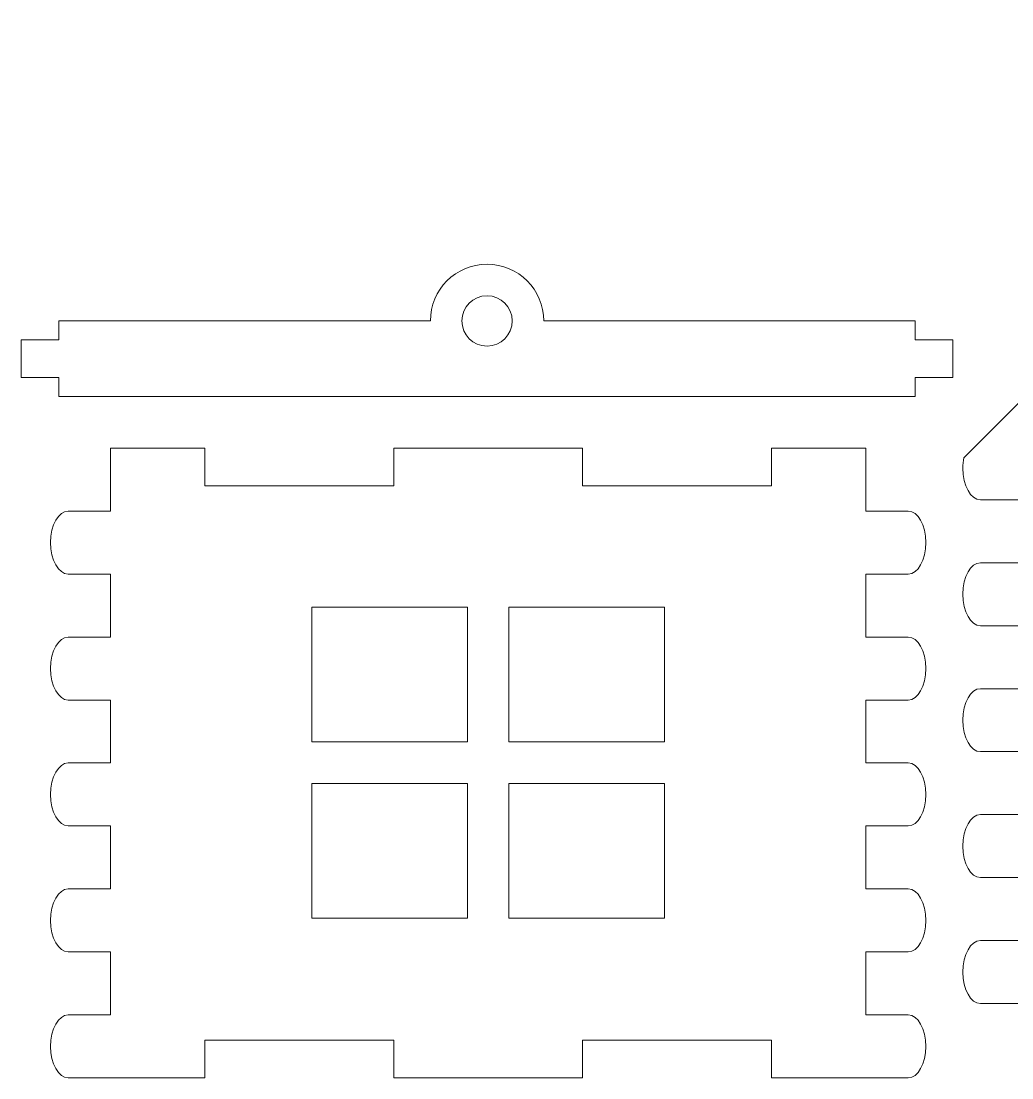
# Model space of a CAD drawing. Header units: centimetres. Extents: x -44.2 to 41.9, y -10.3 to 17.4.
# Drawn here: x -7.85 to 0.01, y 6.85 to 15.24 of the extents above; entities that cross this region are included whole.
import ezdxf

# ---------------------------------------------------------------- set-up
doc = ezdxf.new("R2010")
doc.units = ezdxf.units.CM
doc.header["$MEASUREMENT"] = 0
doc.layers.add('layer 1', color=7, linetype='Continuous')

msp = doc.modelspace()

# ---------------------------------------------------------------- linework, layer by layer
at = {"layer": 'layer 1', "color": 242, "lineweight": 9}
for points, knots in [([(0.09908, 6.94487), (0.09908, 6.94487), (0.09908, 7.44487), (0.09908, 7.44487), (0.09908, 7.44487), (0.09908, 7.44487), (-0.20092, 7.44487), (-0.20092, 7.44487), (-0.20092, 7.44487), (-0.20092, 7.44487), (-0.2362, 7.44487), (-0.2362, 7.44487), (-0.2362, 7.44487), (-0.31338, 7.44487), (-0.37595, 7.5568), (-0.37595, 7.69487), (-0.37595, 7.69487), (-0.37595, 7.83294), (-0.31338, 7.94487), (-0.2362, 7.94487), (-0.2362, 7.94487), (-0.2362, 7.94487), (-0.20092, 7.94487), (-0.20092, 7.94487), (-0.20092, 7.94487), (-0.20092, 7.94487), (0.09908, 7.94487), (0.09908, 7.94487), (0.09908, 7.94487), (0.09908, 7.94487), (0.09908, 8.44487), (0.09908, 8.44487), (0.09908, 8.44487), (0.09908, 8.44487), (-0.20092, 8.44487), (-0.20092, 8.44487), (-0.20092, 8.44487), (-0.20092, 8.44487), (-0.2362, 8.44487), (-0.2362, 8.44487), (-0.2362, 8.44487), (-0.31338, 8.44487), (-0.37595, 8.5568), (-0.37595, 8.69487), (-0.37595, 8.69487), (-0.37595, 8.83294), (-0.31338, 8.94487), (-0.2362, 8.94487), (-0.2362, 8.94487), (-0.2362, 8.94487), (-0.20092, 8.94487), (-0.20092, 8.94487), (-0.20092, 8.94487), (-0.20092, 8.94487), (0.09908, 8.94487), (0.09908, 8.94487), (0.09908, 8.94487), (0.09908, 8.94487), (0.09908, 9.44487), (0.09908, 9.44487), (0.09908, 9.44487), (0.09908, 9.44487), (-0.20092, 9.44487), (-0.20092, 9.44487), (-0.20092, 9.44487), (-0.20092, 9.44487), (-0.2362, 9.44487), (-0.2362, 9.44487), (-0.2362, 9.44487), (-0.31338, 9.44487), (-0.37595, 9.5568), (-0.37595, 9.69487), (-0.37595, 9.69487), (-0.37595, 9.83294), (-0.31338, 9.94487), (-0.2362, 9.94487), (-0.2362, 9.94487), (-0.2362, 9.94487), (-0.20092, 9.94487), (-0.20092, 9.94487), (-0.20092, 9.94487), (-0.20092, 9.94487), (0.09908, 9.94487), (0.09908, 9.94487), (0.09908, 9.94487), (0.09908, 9.94487), (0.09908, 10.44487), (0.09908, 10.44487), (0.09908, 10.44487), (0.09908, 10.44487), (-0.20092, 10.44487), (-0.20092, 10.44487), (-0.20092, 10.44487), (-0.20092, 10.44487), (-0.2362, 10.44487), (-0.2362, 10.44487), (-0.2362, 10.44487), (-0.31338, 10.44487), (-0.37595, 10.5568), (-0.37595, 10.69487), (-0.37595, 10.69487), (-0.37595, 10.83294), (-0.31338, 10.94487), (-0.2362, 10.94487), (-0.2362, 10.94487), (-0.2362, 10.94487), (-0.20092, 10.94487), (-0.20092, 10.94487), (-0.20092, 10.94487), (-0.20092, 10.94487), (0.09908, 10.94487), (0.09908, 10.94487), (0.09908, 10.94487), (0.09908, 10.94487), (0.09908, 11.44487), (0.09908, 11.44487), (0.09908, 11.44487), (0.09908, 11.44487), (-0.20092, 11.44487), (-0.20092, 11.44487), (-0.20092, 11.44487), (-0.20092, 11.44487), (-0.2362, 11.44487), (-0.2362, 11.44487), (-0.2362, 11.44487), (-0.31338, 11.44487), (-0.37595, 11.5568), (-0.37595, 11.69487), (-0.37595, 11.69487), (-0.37595, 11.72391), (-0.37318, 11.75178), (-0.36809, 11.7777), (-0.36809, 11.7777), (-0.36809, 11.7777), (-0.20092, 11.94487), (-0.20092, 11.94487), (-0.20092, 11.94487), (-0.20092, 11.94487), (0.03377, 12.17956), (0.03377, 12.17956), (0.03377, 12.17956), (0.03377, 12.17956), (0.0906, 12.23639), (0.0906, 12.23639), (0.0906, 12.23639), (0.0906, 12.23639), (0.14675, 12.29254), (0.14675, 12.29254), (0.14675, 12.29254), (0.14675, 12.29254), (0.20224, 12.34803), (0.20224, 12.34803), (0.20224, 12.34803), (0.20224, 12.34803), (0.25709, 12.40288), (0.25709, 12.40288), (0.25709, 12.40288), (0.25709, 12.40288), (0.31133, 12.45712), (0.31133, 12.45712), (0.31133, 12.45712), (0.31133, 12.45712), (0.36499, 12.51078), (0.36499, 12.51078), (0.36499, 12.51078), (0.36499, 12.51078), (0.41809, 12.56388), (0.41809, 12.56388), (0.41809, 12.56388), (0.41809, 12.56388), (0.47065, 12.61644), (0.47065, 12.61644), (0.47065, 12.61644), (0.47065, 12.61644), (0.52271, 12.6685), (0.52271, 12.6685), (0.52271, 12.6685), (0.52271, 12.6685), (0.57428, 12.72007), (0.57428, 12.72007), (0.57428, 12.72007), (0.57428, 12.72007), (0.6254, 12.77119), (0.6254, 12.77119), (0.6254, 12.77119), (0.6254, 12.77119), (0.67609, 12.82188), (0.67609, 12.82188), (0.67609, 12.82188), (0.67609, 12.82188), (0.72637, 12.87216), (0.72637, 12.87216), (0.72637, 12.87216), (0.72637, 12.87216), (0.77627, 12.92206), (0.77627, 12.92206), (0.77627, 12.92206), (0.77627, 12.92206), (0.82581, 12.9716), (0.82581, 12.9716), (0.82581, 12.9716), (0.82581, 12.9716), (0.87502, 13.02081), (0.87502, 13.02081), (0.87502, 13.02081), (0.87502, 13.02081), (0.92393, 13.06972), (0.92393, 13.06972), (0.92393, 13.06972), (0.92393, 13.06972), (0.97256, 13.11835), (0.97256, 13.11835), (0.97256, 13.11835), (0.97256, 13.11835), (1.02094, 13.16673), (1.02094, 13.16673), (1.02094, 13.16673), (1.02094, 13.16673), (1.06908, 13.21487), (1.06908, 13.21487), (1.06908, 13.21487), (1.06908, 13.21487), (1.11703, 13.26282), (1.11703, 13.26282), (1.11703, 13.26282), (1.11703, 13.26282), (1.16479, 13.31058), (1.16479, 13.31058), (1.16479, 13.31058), (1.16479, 13.31058), (1.21241, 13.3582), (1.21241, 13.3582), (1.21241, 13.3582), (1.21241, 13.3582), (1.25989, 13.40568), (1.25989, 13.40568), (1.25989, 13.40568), (1.25989, 13.40568), (1.30728, 13.45307), (1.30728, 13.45307), (1.30728, 13.45307), (1.30728, 13.45307), (1.35459, 13.50038), (1.35459, 13.50038), (1.35459, 13.50038), (1.35459, 13.50038), (1.40184, 13.54763), (1.40184, 13.54763), (1.40184, 13.54763), (1.40184, 13.54763), (1.44908, 13.59487), (1.44908, 13.59487), (1.44908, 13.59487), (1.44908, 13.59487), (1.49631, 13.6421), (1.49631, 13.6421), (1.49631, 13.6421), (1.49631, 13.6421), (1.54357, 13.68936), (1.54357, 13.68936), (1.54357, 13.68936), (1.54357, 13.68936), (1.59088, 13.73667), (1.59088, 13.73667), (1.59088, 13.73667), (1.59088, 13.73667), (1.63826, 13.78405), (1.63826, 13.78405), (1.63826, 13.78405), (1.63826, 13.78405), (1.68575, 13.83154), (1.68575, 13.83154), (1.68575, 13.83154), (1.68575, 13.83154), (1.73336, 13.87915), (1.73336, 13.87915), (1.73336, 13.87915), (1.73336, 13.87915), (1.78113, 13.92692), (1.78113, 13.92692), (1.78113, 13.92692), (1.78113, 13.92692), (1.82907, 13.97486), (1.82907, 13.97486), (1.82907, 13.97486), (1.82907, 13.97486), (1.87722, 14.02301), (1.87722, 14.02301), (1.87722, 14.02301), (1.87722, 14.02301), (1.92559, 14.07138), (1.92559, 14.07138), (1.92559, 14.07138), (1.92559, 14.07138), (1.97422, 14.12001), (1.97422, 14.12001), (1.97422, 14.12001), (1.97422, 14.12001), (2.02313, 14.16892), (2.02313, 14.16892), (2.02313, 14.16892), (2.02313, 14.16892), (2.07234, 14.21813), (2.07234, 14.21813), (2.07234, 14.21813), (2.07234, 14.21813), (2.12189, 14.26768), (2.12189, 14.26768), (2.12189, 14.26768), (2.12189, 14.26768), (2.17179, 14.31758), (2.17179, 14.31758), (2.17179, 14.31758), (2.17179, 14.31758), (2.22207, 14.36786), (2.22207, 14.36786), (2.22207, 14.36786), (2.22207, 14.36786), (2.27275, 14.41854), (2.27275, 14.41854), (2.27275, 14.41854), (2.27275, 14.41854), (2.32387, 14.46966), (2.32387, 14.46966), (2.32387, 14.46966), (2.32387, 14.46966), (2.37545, 14.52124), (2.37545, 14.52124), (2.37545, 14.52124), (2.37545, 14.52124), (2.4275, 14.57329), (2.4275, 14.57329), (2.4275, 14.57329), (2.4275, 14.57329), (2.48007, 14.62586), (2.48007, 14.62586), (2.48007, 14.62586), (2.48007, 14.62586), (2.53317, 14.67896), (2.53317, 14.67896), (2.53317, 14.67896), (2.53317, 14.67896), (2.58683, 14.73262), (2.58683, 14.73262), (2.58683, 14.73262), (2.58683, 14.73262), (2.64107, 14.78686), (2.64107, 14.78686), (2.64107, 14.78686), (2.64107, 14.78686), (2.69592, 14.84171), (2.69592, 14.84171), (2.69592, 14.84171), (2.69592, 14.84171), (2.75141, 14.8972), (2.75141, 14.8972), (2.75141, 14.8972), (2.75141, 14.8972), (2.80755, 14.95334), (2.80755, 14.95334), (2.80755, 14.95334), (2.80755, 14.95334), (2.86439, 15.01018), (2.86439, 15.01018), (2.86439, 15.01018), (2.86439, 15.01018), (3.09908, 15.24487), (3.09908, 15.24487), (3.09908, 15.24487), (3.09908, 15.24487), (3.33377, 15.01018), (3.33377, 15.01018), (3.33377, 15.01018), (3.33377, 15.01018), (3.39061, 14.95334), (3.39061, 14.95334), (3.39061, 14.95334), (3.39061, 14.95334), (3.44675, 14.8972), (3.44675, 14.8972), (3.44675, 14.8972), (3.44675, 14.8972), (3.50224, 14.84171), (3.50224, 14.84171), (3.50224, 14.84171), (3.50224, 14.84171), (3.55709, 14.78686), (3.55709, 14.78686), (3.55709, 14.78686), (3.55709, 14.78686), (3.61133, 14.73262), (3.61133, 14.73262), (3.61133, 14.73262), (3.61133, 14.73262), (3.66499, 14.67896), (3.66499, 14.67896), (3.66499, 14.67896), (3.66499, 14.67896), (3.71809, 14.62586), (3.71809, 14.62586), (3.71809, 14.62586), (3.71809, 14.62586), (3.77066, 14.57329), (3.77066, 14.57329), (3.77066, 14.57329), (3.77066, 14.57329), (3.82271, 14.52124), (3.82271, 14.52124), (3.82271, 14.52124), (3.82271, 14.52124), (3.87429, 14.46966), (3.87429, 14.46966), (3.87429, 14.46966), (3.87429, 14.46966), (3.92541, 14.41854), (3.92541, 14.41854), (3.92541, 14.41854), (3.92541, 14.41854), (3.97609, 14.36786), (3.97609, 14.36786), (3.97609, 14.36786), (3.97609, 14.36786), (4.02637, 14.31758), (4.02637, 14.31758), (4.02637, 14.31758), (4.02637, 14.31758), (4.07627, 14.26768), (4.07627, 14.26768), (4.07627, 14.26768), (4.07627, 14.26768), (4.12582, 14.21813), (4.12582, 14.21813), (4.12582, 14.21813), (4.12582, 14.21813), (4.17503, 14.16892), (4.17503, 14.16892), (4.17503, 14.16892), (4.17503, 14.16892), (4.22394, 14.12001), (4.22394, 14.12001), (4.22394, 14.12001), (4.22394, 14.12001), (4.27257, 14.07138), (4.27257, 14.07138), (4.27257, 14.07138), (4.27257, 14.07138), (4.32094, 14.02301), (4.32094, 14.02301), (4.32094, 14.02301), (4.32094, 14.02301), (4.36909, 13.97486), (4.36909, 13.97486), (4.36909, 13.97486), (4.36909, 13.97486), (4.41703, 13.92692), (4.41703, 13.92692), (4.41703, 13.92692), (4.41703, 13.92692), (4.4648, 13.87915), (4.4648, 13.87915), (4.4648, 13.87915), (4.4648, 13.87915), (4.51241, 13.83154), (4.51241, 13.83154), (4.51241, 13.83154), (4.51241, 13.83154), (4.5599, 13.78405), (4.5599, 13.78405), (4.5599, 13.78405), (4.5599, 13.78405), (4.60728, 13.73667), (4.60728, 13.73667), (4.60728, 13.73667), (4.60728, 13.73667), (4.65459, 13.68936), (4.65459, 13.68936), (4.65459, 13.68936), (4.65459, 13.68936), (4.70185, 13.6421), (4.70185, 13.6421), (4.70185, 13.6421), (4.70185, 13.6421), (4.74908, 13.59487), (4.74908, 13.59487), (4.74908, 13.59487), (4.74908, 13.59487), (4.79632, 13.54763), (4.79632, 13.54763), (4.79632, 13.54763), (4.79632, 13.54763), (4.84357, 13.50038), (4.84357, 13.50038), (4.84357, 13.50038), (4.84357, 13.50038), (4.89088, 13.45307), (4.89088, 13.45307), (4.89088, 13.45307), (4.89088, 13.45307), (4.93827, 13.40568), (4.93827, 13.40568), (4.93827, 13.40568), (4.93827, 13.40568), (4.98575, 13.3582), (4.98575, 13.3582), (4.98575, 13.3582), (4.98575, 13.3582), (5.03337, 13.31058), (5.03337, 13.31058), (5.03337, 13.31058), (5.03337, 13.31058), (5.08113, 13.26282), (5.08113, 13.26282), (5.08113, 13.26282), (5.08113, 13.26282), (5.12908, 13.21487), (5.12908, 13.21487), (5.12908, 13.21487), (5.12908, 13.21487), (5.17722, 13.16673), (5.17722, 13.16673), (5.17722, 13.16673), (5.17722, 13.16673), (5.2256, 13.11835), (5.2256, 13.11835), (5.2256, 13.11835), (5.2256, 13.11835), (5.27423, 13.06972), (5.27423, 13.06972), (5.27423, 13.06972), (5.27423, 13.06972), (5.32314, 13.02081), (5.32314, 13.02081), (5.32314, 13.02081), (5.32314, 13.02081), (5.37235, 12.9716), (5.37235, 12.9716), (5.37235, 12.9716), (5.37235, 12.9716), (5.42189, 12.92206), (5.42189, 12.92206), (5.42189, 12.92206), (5.42189, 12.92206), (5.47179, 12.87216), (5.47179, 12.87216), (5.47179, 12.87216), (5.47179, 12.87216), (5.52207, 12.82188), (5.52207, 12.82188), (5.52207, 12.82188), (5.52207, 12.82188), (5.57276, 12.77119), (5.57276, 12.77119), (5.57276, 12.77119), (5.57276, 12.77119), (5.62388, 12.72007), (5.62388, 12.72007), (5.62388, 12.72007), (5.62388, 12.72007), (5.67545, 12.6685), (5.67545, 12.6685), (5.67545, 12.6685), (5.67545, 12.6685), (5.72751, 12.61644), (5.72751, 12.61644), (5.72751, 12.61644), (5.72751, 12.61644), (5.78007, 12.56388), (5.78007, 12.56388), (5.78007, 12.56388), (5.78007, 12.56388), (5.83317, 12.51078), (5.83317, 12.51078), (5.83317, 12.51078), (5.83317, 12.51078), (5.88683, 12.45712), (5.88683, 12.45712), (5.88683, 12.45712), (5.88683, 12.45712), (5.94107, 12.40288), (5.94107, 12.40288), (5.94107, 12.40288), (5.94107, 12.40288), (5.99592, 12.34803), (5.99592, 12.34803), (5.99592, 12.34803), (5.99592, 12.34803), (6.05141, 12.29254), (6.05141, 12.29254), (6.05141, 12.29254), (6.05141, 12.29254), (6.10756, 12.23639), (6.10756, 12.23639), (6.10756, 12.23639), (6.10756, 12.23639), (6.16439, 12.17956), (6.16439, 12.17956), (6.16439, 12.17956), (6.16439, 12.17956), (6.39908, 11.94487), (6.39908, 11.94487), (6.39908, 11.94487), (6.39908, 11.94487), (6.56625, 11.7777), (6.56625, 11.7777), (6.56625, 11.7777), (6.57134, 11.75178), (6.57411, 11.72391), (6.57411, 11.69487), (6.57411, 11.69487), (6.57411, 11.5568), (6.51154, 11.44487), (6.43436, 11.44487), (6.43436, 11.44487), (6.43436, 11.44487), (6.39908, 11.44487), (6.39908, 11.44487), (6.39908, 11.44487), (6.39908, 11.44487), (6.09908, 11.44487), (6.09908, 11.44487), (6.09908, 11.44487), (6.09908, 11.44487), (6.09908, 10.94487), (6.09908, 10.94487), (6.09908, 10.94487), (6.09908, 10.94487), (6.39908, 10.94487), (6.39908, 10.94487), (6.39908, 10.94487), (6.39908, 10.94487), (6.43436, 10.94487), (6.43436, 10.94487), (6.43436, 10.94487), (6.51154, 10.94487), (6.57411, 10.83294), (6.57411, 10.69487), (6.57411, 10.69487), (6.57411, 10.5568), (6.51154, 10.44487), (6.43436, 10.44487), (6.43436, 10.44487), (6.43436, 10.44487), (6.39908, 10.44487), (6.39908, 10.44487), (6.39908, 10.44487), (6.39908, 10.44487), (6.09908, 10.44487), (6.09908, 10.44487), (6.09908, 10.44487), (6.09908, 10.44487), (6.09908, 9.94487), (6.09908, 9.94487), (6.09908, 9.94487), (6.09908, 9.94487), (6.39908, 9.94487), (6.39908, 9.94487), (6.39908, 9.94487), (6.39908, 9.94487), (6.43436, 9.94487), (6.43436, 9.94487), (6.43436, 9.94487), (6.51154, 9.94487), (6.57411, 9.83294), (6.57411, 9.69487), (6.57411, 9.69487), (6.57411, 9.5568), (6.51154, 9.44487), (6.43436, 9.44487), (6.43436, 9.44487), (6.43436, 9.44487), (6.39908, 9.44487), (6.39908, 9.44487), (6.39908, 9.44487), (6.39908, 9.44487), (6.09908, 9.44487), (6.09908, 9.44487), (6.09908, 9.44487), (6.09908, 9.44487), (6.09908, 8.94487), (6.09908, 8.94487), (6.09908, 8.94487), (6.09908, 8.94487), (6.39908, 8.94487), (6.39908, 8.94487), (6.39908, 8.94487), (6.39908, 8.94487), (6.43436, 8.94487), (6.43436, 8.94487), (6.43436, 8.94487), (6.51154, 8.94487), (6.57411, 8.83294), (6.57411, 8.69487), (6.57411, 8.69487), (6.57411, 8.5568), (6.51154, 8.44487), (6.43436, 8.44487), (6.43436, 8.44487), (6.43436, 8.44487), (6.39908, 8.44487), (6.39908, 8.44487), (6.39908, 8.44487), (6.39908, 8.44487), (6.09908, 8.44487), (6.09908, 8.44487), (6.09908, 8.44487), (6.09908, 8.44487), (6.09908, 7.94487), (6.09908, 7.94487), (6.09908, 7.94487), (6.09908, 7.94487), (6.39908, 7.94487), (6.39908, 7.94487), (6.39908, 7.94487), (6.39908, 7.94487), (6.43436, 7.94487), (6.43436, 7.94487), (6.43436, 7.94487), (6.51154, 7.94487), (6.57411, 7.83294), (6.57411, 7.69487), (6.57411, 7.69487), (6.57411, 7.5568), (6.51154, 7.44487), (6.43436, 7.44487), (6.43436, 7.44487), (6.43436, 7.44487), (6.39908, 7.44487), (6.39908, 7.44487), (6.39908, 7.44487), (6.39908, 7.44487), (6.09908, 7.44487), (6.09908, 7.44487), (6.09908, 7.44487), (6.09908, 7.44487), (6.09908, 6.94487), (6.09908, 6.94487), (6.09908, 6.94487), (5.84908, 6.94487), (5.59908, 6.94487), (5.34908, 6.94487), (5.34908, 6.94487), (5.34908, 6.94487), (5.34908, 7.24487), (5.34908, 7.24487), (5.34908, 7.24487), (5.34908, 7.24487), (3.84908, 7.24487), (3.84908, 7.24487), (3.84908, 7.24487), (3.84908, 7.24487), (3.84908, 6.94487), (3.84908, 6.94487), (3.84908, 6.94487), (3.84908, 6.94487), (3.84525, 6.94487), (3.84525, 6.94487), (3.84525, 6.94487), (3.3478, 6.94487), (2.85036, 6.94487), (2.35291, 6.94487), (2.35291, 6.94487), (2.35291, 6.94487), (2.34908, 6.94487), (2.34908, 6.94487), (2.34908, 6.94487), (2.34908, 6.94487), (2.34908, 7.24487), (2.34908, 7.24487), (2.34908, 7.24487), (2.34908, 7.24487), (0.84908, 7.24487), (0.84908, 7.24487), (0.84908, 7.24487), (0.84908, 7.24487), (0.84908, 6.94487), (0.84908, 6.94487), (0.84908, 6.94487), (0.59908, 6.94487), (0.34908, 6.94487), (0.09908, 6.94487)], [0, 0, 0, 0, 0.005102, 0.005102, 0.005102, 0.005102, 0.0102041, 0.0102041, 0.0102041, 0.0102041, 0.0153061, 0.0153061, 0.0153061, 0.0153061, 0.0204082, 0.0204082, 0.0204082, 0.0204082, 0.0255102, 0.0255102, 0.0255102, 0.0255102, 0.0306122, 0.0306122, 0.0306122, 0.0306122, 0.0357143, 0.0357143, 0.0357143, 0.0357143, 0.0408163, 0.0408163, 0.0408163, 0.0408163, 0.0459184, 0.0459184, 0.0459184, 0.0459184, 0.0510204, 0.0510204, 0.0510204, 0.0510204, 0.0561224, 0.0561224, 0.0561224, 0.0561224, 0.0612245, 0.0612245, 0.0612245, 0.0612245, 0.0663265, 0.0663265, 0.0663265, 0.0663265, 0.0714286, 0.0714286, 0.0714286, 0.0714286, 0.0765306, 0.0765306, 0.0765306, 0.0765306, 0.0816327, 0.0816327, 0.0816327, 0.0816327, 0.0867347, 0.0867347, 0.0867347, 0.0867347, 0.0918367, 0.0918367, 0.0918367, 0.0918367, 0.0969388, 0.0969388, 0.0969388, 0.0969388, 0.1020408, 0.1020408, 0.1020408, 0.1020408, 0.1071429, 0.1071429, 0.1071429, 0.1071429, 0.1122449, 0.1122449, 0.1122449, 0.1122449, 0.1173469, 0.1173469, 0.1173469, 0.1173469, 0.122449, 0.122449, 0.122449, 0.122449, 0.127551, 0.127551, 0.127551, 0.127551, 0.1326531, 0.1326531, 0.1326531, 0.1326531, 0.1377551, 0.1377551, 0.1377551, 0.1377551, 0.1428571, 0.1428571, 0.1428571, 0.1428571, 0.1479592, 0.1479592, 0.1479592, 0.1479592, 0.1530612, 0.1530612, 0.1530612, 0.1530612, 0.1581633, 0.1581633, 0.1581633, 0.1581633, 0.1632653, 0.1632653, 0.1632653, 0.1632653, 0.1683673, 0.1683673, 0.1683673, 0.1683673, 0.1734694, 0.1734694, 0.1734694, 0.1734694, 0.1785714, 0.1785714, 0.1785714, 0.1785714, 0.1836735, 0.1836735, 0.1836735, 0.1836735, 0.1887755, 0.1887755, 0.1887755, 0.1887755, 0.1938776, 0.1938776, 0.1938776, 0.1938776, 0.1989796, 0.1989796, 0.1989796, 0.1989796, 0.2040816, 0.2040816, 0.2040816, 0.2040816, 0.2091837, 0.2091837, 0.2091837, 0.2091837, 0.2142857, 0.2142857, 0.2142857, 0.2142857, 0.2193878, 0.2193878, 0.2193878, 0.2193878, 0.2244898, 0.2244898, 0.2244898, 0.2244898, 0.2295918, 0.2295918, 0.2295918, 0.2295918, 0.2346939, 0.2346939, 0.2346939, 0.2346939, 0.2397959, 0.2397959, 0.2397959, 0.2397959, 0.244898, 0.244898, 0.244898, 0.244898, 0.25, 0.25, 0.25, 0.25, 0.255102, 0.255102, 0.255102, 0.255102, 0.2602041, 0.2602041, 0.2602041, 0.2602041, 0.2653061, 0.2653061, 0.2653061, 0.2653061, 0.2704082, 0.2704082, 0.2704082, 0.2704082, 0.2755102, 0.2755102, 0.2755102, 0.2755102, 0.2806122, 0.2806122, 0.2806122, 0.2806122, 0.2857143, 0.2857143, 0.2857143, 0.2857143, 0.2908163, 0.2908163, 0.2908163, 0.2908163, 0.2959184, 0.2959184, 0.2959184, 0.2959184, 0.3010204, 0.3010204, 0.3010204, 0.3010204, 0.3061224, 0.3061224, 0.3061224, 0.3061224, 0.3112245, 0.3112245, 0.3112245, 0.3112245, 0.3163265, 0.3163265, 0.3163265, 0.3163265, 0.3214286, 0.3214286, 0.3214286, 0.3214286, 0.3265306, 0.3265306, 0.3265306, 0.3265306, 0.3316327, 0.3316327, 0.3316327, 0.3316327, 0.3367347, 0.3367347, 0.3367347, 0.3367347, 0.3418367, 0.3418367, 0.3418367, 0.3418367, 0.3469388, 0.3469388, 0.3469388, 0.3469388, 0.3520408, 0.3520408, 0.3520408, 0.3520408, 0.3571429, 0.3571429, 0.3571429, 0.3571429, 0.3622449, 0.3622449, 0.3622449, 0.3622449, 0.3673469, 0.3673469, 0.3673469, 0.3673469, 0.372449, 0.372449, 0.372449, 0.372449, 0.377551, 0.377551, 0.377551, 0.377551, 0.3826531, 0.3826531, 0.3826531, 0.3826531, 0.3877551, 0.3877551, 0.3877551, 0.3877551, 0.3928571, 0.3928571, 0.3928571, 0.3928571, 0.3979592, 0.3979592, 0.3979592, 0.3979592, 0.4030612, 0.4030612, 0.4030612, 0.4030612, 0.4081633, 0.4081633, 0.4081633, 0.4081633, 0.4132653, 0.4132653, 0.4132653, 0.4132653, 0.4183673, 0.4183673, 0.4183673, 0.4183673, 0.4234694, 0.4234694, 0.4234694, 0.4234694, 0.4285714, 0.4285714, 0.4285714, 0.4285714, 0.4336735, 0.4336735, 0.4336735, 0.4336735, 0.4387755, 0.4387755, 0.4387755, 0.4387755, 0.4438776, 0.4438776, 0.4438776, 0.4438776, 0.4489796, 0.4489796, 0.4489796, 0.4489796, 0.4540816, 0.4540816, 0.4540816, 0.4540816, 0.4591837, 0.4591837, 0.4591837, 0.4591837, 0.4642857, 0.4642857, 0.4642857, 0.4642857, 0.4693878, 0.4693878, 0.4693878, 0.4693878, 0.4744898, 0.4744898, 0.4744898, 0.4744898, 0.4795918, 0.4795918, 0.4795918, 0.4795918, 0.4846939, 0.4846939, 0.4846939, 0.4846939, 0.4897959, 0.4897959, 0.4897959, 0.4897959, 0.494898, 0.494898, 0.494898, 0.494898, 0.5, 0.5, 0.5, 0.5, 0.505102, 0.505102, 0.505102, 0.505102, 0.5102041, 0.5102041, 0.5102041, 0.5102041, 0.5153061, 0.5153061, 0.5153061, 0.5153061, 0.5204082, 0.5204082, 0.5204082, 0.5204082, 0.5255102, 0.5255102, 0.5255102, 0.5255102, 0.5306122, 0.5306122, 0.5306122, 0.5306122, 0.5357143, 0.5357143, 0.5357143, 0.5357143, 0.5408163, 0.5408163, 0.5408163, 0.5408163, 0.5459184, 0.5459184, 0.5459184, 0.5459184, 0.5510204, 0.5510204, 0.5510204, 0.5510204, 0.5561224, 0.5561224, 0.5561224, 0.5561224, 0.5612245, 0.5612245, 0.5612245, 0.5612245, 0.5663265, 0.5663265, 0.5663265, 0.5663265, 0.5714286, 0.5714286, 0.5714286, 0.5714286, 0.5765306, 0.5765306, 0.5765306, 0.5765306, 0.5816327, 0.5816327, 0.5816327, 0.5816327, 0.5867347, 0.5867347, 0.5867347, 0.5867347, 0.5918367, 0.5918367, 0.5918367, 0.5918367, 0.5969388, 0.5969388, 0.5969388, 0.5969388, 0.6020408, 0.6020408, 0.6020408, 0.6020408, 0.6071429, 0.6071429, 0.6071429, 0.6071429, 0.6122449, 0.6122449, 0.6122449, 0.6122449, 0.6173469, 0.6173469, 0.6173469, 0.6173469, 0.622449, 0.622449, 0.622449, 0.622449, 0.627551, 0.627551, 0.627551, 0.627551, 0.6326531, 0.6326531, 0.6326531, 0.6326531, 0.6377551, 0.6377551, 0.6377551, 0.6377551, 0.6428571, 0.6428571, 0.6428571, 0.6428571, 0.6479592, 0.6479592, 0.6479592, 0.6479592, 0.6530612, 0.6530612, 0.6530612, 0.6530612, 0.6581633, 0.6581633, 0.6581633, 0.6581633, 0.6632653, 0.6632653, 0.6632653, 0.6632653, 0.6683673, 0.6683673, 0.6683673, 0.6683673, 0.6734694, 0.6734694, 0.6734694, 0.6734694, 0.6785714, 0.6785714, 0.6785714, 0.6785714, 0.6836735, 0.6836735, 0.6836735, 0.6836735, 0.6887755, 0.6887755, 0.6887755, 0.6887755, 0.6938776, 0.6938776, 0.6938776, 0.6938776, 0.6989796, 0.6989796, 0.6989796, 0.6989796, 0.7040816, 0.7040816, 0.7040816, 0.7040816, 0.7091837, 0.7091837, 0.7091837, 0.7091837, 0.7142857, 0.7142857, 0.7142857, 0.7142857, 0.7193878, 0.7193878, 0.7193878, 0.7193878, 0.7244898, 0.7244898, 0.7244898, 0.7244898, 0.7295918, 0.7295918, 0.7295918, 0.7295918, 0.7346939, 0.7346939, 0.7346939, 0.7346939, 0.7397959, 0.7397959, 0.7397959, 0.7397959, 0.744898, 0.744898, 0.744898, 0.744898, 0.75, 0.75, 0.75, 0.75, 0.755102, 0.755102, 0.755102, 0.755102, 0.7602041, 0.7602041, 0.7602041, 0.7602041, 0.7653061, 0.7653061, 0.7653061, 0.7653061, 0.7704082, 0.7704082, 0.7704082, 0.7704082, 0.7755102, 0.7755102, 0.7755102, 0.7755102, 0.7806122, 0.7806122, 0.7806122, 0.7806122, 0.7857143, 0.7857143, 0.7857143, 0.7857143, 0.7908163, 0.7908163, 0.7908163, 0.7908163, 0.7959184, 0.7959184, 0.7959184, 0.7959184, 0.8010204, 0.8010204, 0.8010204, 0.8010204, 0.8061224, 0.8061224, 0.8061224, 0.8061224, 0.8112245, 0.8112245, 0.8112245, 0.8112245, 0.8163265, 0.8163265, 0.8163265, 0.8163265, 0.8214286, 0.8214286, 0.8214286, 0.8214286, 0.8265306, 0.8265306, 0.8265306, 0.8265306, 0.8316327, 0.8316327, 0.8316327, 0.8316327, 0.8367347, 0.8367347, 0.8367347, 0.8367347, 0.8418367, 0.8418367, 0.8418367, 0.8418367, 0.8469388, 0.8469388, 0.8469388, 0.8469388, 0.8520408, 0.8520408, 0.8520408, 0.8520408, 0.8571429, 0.8571429, 0.8571429, 0.8571429, 0.8622449, 0.8622449, 0.8622449, 0.8622449, 0.8673469, 0.8673469, 0.8673469, 0.8673469, 0.872449, 0.872449, 0.872449, 0.872449, 0.877551, 0.877551, 0.877551, 0.877551, 0.8826531, 0.8826531, 0.8826531, 0.8826531, 0.8877551, 0.8877551, 0.8877551, 0.8877551, 0.8928571, 0.8928571, 0.8928571, 0.8928571, 0.8979592, 0.8979592, 0.8979592, 0.8979592, 0.9030612, 0.9030612, 0.9030612, 0.9030612, 0.9081633, 0.9081633, 0.9081633, 0.9081633, 0.9132653, 0.9132653, 0.9132653, 0.9132653, 0.9183673, 0.9183673, 0.9183673, 0.9183673, 0.9234694, 0.9234694, 0.9234694, 0.9234694, 0.9285714, 0.9285714, 0.9285714, 0.9285714, 0.9336735, 0.9336735, 0.9336735, 0.9336735, 0.9387755, 0.9387755, 0.9387755, 0.9387755, 0.9438776, 0.9438776, 0.9438776, 0.9438776, 0.9489796, 0.9489796, 0.9489796, 0.9489796, 0.9540816, 0.9540816, 0.9540816, 0.9540816, 0.9591837, 0.9591837, 0.9591837, 0.9591837, 0.9642857, 0.9642857, 0.9642857, 0.9642857, 0.9693878, 0.9693878, 0.9693878, 0.9693878, 0.9744898, 0.9744898, 0.9744898, 0.9744898, 0.9795918, 0.9795918, 0.9795918, 0.9795918, 0.9846939, 0.9846939, 0.9846939, 0.9846939, 0.9897959, 0.9897959, 0.9897959, 0.9897959, 1, 1, 1, 1]), ([(-7.55465, 12.26485), (-7.55465, 12.26485), (-0.75465, 12.26485), (-0.75465, 12.26485), (-0.75465, 12.26485), (-0.75465, 12.26485), (-0.75465, 12.41485), (-0.75465, 12.41485), (-0.75465, 12.41485), (-0.75465, 12.41485), (-0.45465, 12.41485), (-0.45465, 12.41485), (-0.45465, 12.41485), (-0.45465, 12.41485), (-0.45465, 12.71485), (-0.45465, 12.71485), (-0.45465, 12.71485), (-0.45465, 12.71485), (-0.75465, 12.71485), (-0.75465, 12.71485), (-0.75465, 12.71485), (-0.75465, 12.71485), (-0.75465, 12.86485), (-0.75465, 12.86485), (-0.75465, 12.86485), (-0.75465, 12.86485), (-3.70465, 12.86485), (-3.70465, 12.86485), (-3.70465, 12.86485), (-3.70465, 13.11338), (-3.90612, 13.31485), (-4.15465, 13.31485), (-4.15465, 13.31485), (-4.40318, 13.31485), (-4.60465, 13.11338), (-4.60465, 12.86485), (-4.60465, 12.86485), (-4.60465, 12.86485), (-7.55465, 12.86485), (-7.55465, 12.86485), (-7.55465, 12.86485), (-7.55465, 12.86485), (-7.55465, 12.71485), (-7.55465, 12.71485), (-7.55465, 12.71485), (-7.55465, 12.71485), (-7.85465, 12.71485), (-7.85465, 12.71485), (-7.85465, 12.71485), (-7.85465, 12.71485), (-7.85465, 12.41485), (-7.85465, 12.41485), (-7.85465, 12.41485), (-7.85465, 12.41485), (-7.55465, 12.41485), (-7.55465, 12.41485), (-7.55465, 12.41485), (-7.55465, 12.41485), (-7.55465, 12.26485), (-7.55465, 12.26485)], [0, 0, 0, 0, 0.0625, 0.0625, 0.0625, 0.0625, 0.125, 0.125, 0.125, 0.125, 0.1875, 0.1875, 0.1875, 0.1875, 0.25, 0.25, 0.25, 0.25, 0.3125, 0.3125, 0.3125, 0.3125, 0.375, 0.375, 0.375, 0.375, 0.4375, 0.4375, 0.4375, 0.4375, 0.5, 0.5, 0.5, 0.5, 0.5625, 0.5625, 0.5625, 0.5625, 0.625, 0.625, 0.625, 0.625, 0.6875, 0.6875, 0.6875, 0.6875, 0.75, 0.75, 0.75, 0.75, 0.8125, 0.8125, 0.8125, 0.8125, 0.875, 0.875, 0.875, 0.875, 1, 1, 1, 1]), ([(-4.15465, 12.66485), (-4.04419, 12.66485), (-3.95465, 12.75439), (-3.95465, 12.86485), (-3.95465, 12.86485), (-3.95465, 12.97531), (-4.04419, 13.06485), (-4.15465, 13.06485), (-4.15465, 13.06485), (-4.26511, 13.06485), (-4.35465, 12.97531), (-4.35465, 12.86485), (-4.35465, 12.86485), (-4.35465, 12.75439), (-4.26511, 12.66485), (-4.15465, 12.66485)], [0, 0, 0, 0, 0.2, 0.2, 0.2, 0.2, 0.4, 0.4, 0.4, 0.4, 0.6, 0.6, 0.6, 0.6, 1, 1, 1, 1]), ([(-4.14565, 11.85487), (-4.14565, 11.85487), (-3.39565, 11.85487), (-3.39565, 11.85487), (-3.39565, 11.85487), (-3.39565, 11.85487), (-3.39565, 11.55487), (-3.39565, 11.55487), (-3.39565, 11.55487), (-3.39565, 11.55487), (-1.89565, 11.55487), (-1.89565, 11.55487), (-1.89565, 11.55487), (-1.89565, 11.55487), (-1.89565, 11.85487), (-1.89565, 11.85487), (-1.89565, 11.85487), (-1.89565, 11.85487), (-1.14565, 11.85487), (-1.14565, 11.85487), (-1.14565, 11.85487), (-1.14565, 11.85487), (-1.14565, 11.35487), (-1.14565, 11.35487), (-1.14565, 11.35487), (-1.14565, 11.35487), (-0.84565, 11.35487), (-0.84565, 11.35487), (-0.84565, 11.35487), (-0.84565, 11.35487), (-0.81094, 11.35487), (-0.81094, 11.35487), (-0.81094, 11.35487), (-0.81094, 11.35487), (-0.81037, 11.35487), (-0.81037, 11.35487), (-0.81037, 11.35487), (-0.73319, 11.35487), (-0.67062, 11.24294), (-0.67062, 11.10487), (-0.67062, 11.10487), (-0.67062, 10.9668), (-0.73319, 10.85487), (-0.81037, 10.85487), (-0.81037, 10.85487), (-0.81037, 10.85487), (-0.81094, 10.85487), (-0.81094, 10.85487), (-0.81094, 10.85487), (-0.81094, 10.85487), (-0.84565, 10.85487), (-0.84565, 10.85487), (-0.84565, 10.85487), (-0.84565, 10.85487), (-1.14565, 10.85487), (-1.14565, 10.85487), (-1.14565, 10.85487), (-1.14565, 10.85487), (-1.14565, 10.35487), (-1.14565, 10.35487), (-1.14565, 10.35487), (-1.14565, 10.35487), (-0.84565, 10.35487), (-0.84565, 10.35487), (-0.84565, 10.35487), (-0.84565, 10.35487), (-0.81094, 10.35487), (-0.81094, 10.35487), (-0.81094, 10.35487), (-0.81094, 10.35487), (-0.81037, 10.35487), (-0.81037, 10.35487), (-0.81037, 10.35487), (-0.73319, 10.35487), (-0.67062, 10.24294), (-0.67062, 10.10487), (-0.67062, 10.10487), (-0.67062, 9.9668), (-0.73319, 9.85487), (-0.81037, 9.85487), (-0.81037, 9.85487), (-0.81037, 9.85487), (-0.81094, 9.85487), (-0.81094, 9.85487), (-0.81094, 9.85487), (-0.81094, 9.85487), (-0.84565, 9.85487), (-0.84565, 9.85487), (-0.84565, 9.85487), (-0.84565, 9.85487), (-1.14565, 9.85487), (-1.14565, 9.85487), (-1.14565, 9.85487), (-1.14565, 9.85487), (-1.14565, 9.35487), (-1.14565, 9.35487), (-1.14565, 9.35487), (-1.14565, 9.35487), (-0.84565, 9.35487), (-0.84565, 9.35487), (-0.84565, 9.35487), (-0.84565, 9.35487), (-0.81094, 9.35487), (-0.81094, 9.35487), (-0.81094, 9.35487), (-0.81094, 9.35487), (-0.81037, 9.35487), (-0.81037, 9.35487), (-0.81037, 9.35487), (-0.73319, 9.35487), (-0.67062, 9.24294), (-0.67062, 9.10487), (-0.67062, 9.10487), (-0.67062, 8.9668), (-0.73319, 8.85487), (-0.81037, 8.85487), (-0.81037, 8.85487), (-0.81037, 8.85487), (-0.81094, 8.85487), (-0.81094, 8.85487), (-0.81094, 8.85487), (-0.81094, 8.85487), (-0.84565, 8.85487), (-0.84565, 8.85487), (-0.84565, 8.85487), (-0.84565, 8.85487), (-1.14565, 8.85487), (-1.14565, 8.85487), (-1.14565, 8.85487), (-1.14565, 8.85487), (-1.14565, 8.35487), (-1.14565, 8.35487), (-1.14565, 8.35487), (-1.14565, 8.35487), (-0.84565, 8.35487), (-0.84565, 8.35487), (-0.84565, 8.35487), (-0.84565, 8.35487), (-0.81094, 8.35487), (-0.81094, 8.35487), (-0.81094, 8.35487), (-0.81094, 8.35487), (-0.81037, 8.35487), (-0.81037, 8.35487), (-0.81037, 8.35487), (-0.73319, 8.35487), (-0.67062, 8.24294), (-0.67062, 8.10487), (-0.67062, 8.10487), (-0.67062, 7.9668), (-0.73319, 7.85487), (-0.81037, 7.85487), (-0.81037, 7.85487), (-0.81037, 7.85487), (-0.81094, 7.85487), (-0.81094, 7.85487), (-0.81094, 7.85487), (-0.81094, 7.85487), (-0.84565, 7.85487), (-0.84565, 7.85487), (-0.84565, 7.85487), (-0.84565, 7.85487), (-1.14565, 7.85487), (-1.14565, 7.85487), (-1.14565, 7.85487), (-1.14565, 7.85487), (-1.14565, 7.35487), (-1.14565, 7.35487), (-1.14565, 7.35487), (-1.14565, 7.35487), (-0.84565, 7.35487), (-0.84565, 7.35487), (-0.84565, 7.35487), (-0.84565, 7.35487), (-0.81094, 7.35487), (-0.81094, 7.35487), (-0.81094, 7.35487), (-0.81094, 7.35487), (-0.81037, 7.35487), (-0.81037, 7.35487), (-0.81037, 7.35487), (-0.73319, 7.35487), (-0.67062, 7.24294), (-0.67062, 7.10487), (-0.67062, 7.10487), (-0.67062, 6.9668), (-0.73319, 6.85487), (-0.81037, 6.85487), (-0.81037, 6.85487), (-0.81037, 6.85487), (-0.81094, 6.85487), (-0.81094, 6.85487), (-0.81094, 6.85487), (-0.81094, 6.85487), (-0.84565, 6.85487), (-0.84565, 6.85487), (-0.84565, 6.85487), (-1.19266, 6.85487), (-1.53968, 6.85487), (-1.88669, 6.85487), (-1.88669, 6.85487), (-1.88669, 6.85487), (-1.89565, 6.85487), (-1.89565, 6.85487), (-1.89565, 6.85487), (-1.89565, 6.85487), (-1.89565, 7.15487), (-1.89565, 7.15487), (-1.89565, 7.15487), (-1.89565, 7.15487), (-3.39565, 7.15487), (-3.39565, 7.15487), (-3.39565, 7.15487), (-3.39565, 7.15487), (-3.39565, 6.85487), (-3.39565, 6.85487), (-3.39565, 6.85487), (-3.89565, 6.85487), (-4.39565, 6.85487), (-4.89565, 6.85487), (-4.89565, 6.85487), (-4.89565, 6.85487), (-4.89565, 7.15487), (-4.89565, 7.15487), (-4.89565, 7.15487), (-4.89565, 7.15487), (-6.39565, 7.15487), (-6.39565, 7.15487), (-6.39565, 7.15487), (-6.39565, 7.15487), (-6.39565, 6.85487), (-6.39565, 6.85487), (-6.39565, 6.85487), (-6.39565, 6.85487), (-6.40461, 6.85487), (-6.40461, 6.85487), (-6.40461, 6.85487), (-6.75162, 6.85487), (-7.09864, 6.85487), (-7.44565, 6.85487), (-7.44565, 6.85487), (-7.44565, 6.85487), (-7.48036, 6.85487), (-7.48036, 6.85487), (-7.48036, 6.85487), (-7.48036, 6.85487), (-7.48093, 6.85487), (-7.48093, 6.85487), (-7.48093, 6.85487), (-7.55811, 6.85487), (-7.62068, 6.9668), (-7.62068, 7.10487), (-7.62068, 7.10487), (-7.62068, 7.24294), (-7.55811, 7.35487), (-7.48093, 7.35487), (-7.48093, 7.35487), (-7.48093, 7.35487), (-7.48036, 7.35487), (-7.48036, 7.35487), (-7.48036, 7.35487), (-7.48036, 7.35487), (-7.44565, 7.35487), (-7.44565, 7.35487), (-7.44565, 7.35487), (-7.44565, 7.35487), (-7.14565, 7.35487), (-7.14565, 7.35487), (-7.14565, 7.35487), (-7.14565, 7.35487), (-7.14565, 7.85487), (-7.14565, 7.85487), (-7.14565, 7.85487), (-7.14565, 7.85487), (-7.44565, 7.85487), (-7.44565, 7.85487), (-7.44565, 7.85487), (-7.44565, 7.85487), (-7.48036, 7.85487), (-7.48036, 7.85487), (-7.48036, 7.85487), (-7.48036, 7.85487), (-7.48093, 7.85487), (-7.48093, 7.85487), (-7.48093, 7.85487), (-7.55811, 7.85487), (-7.62068, 7.9668), (-7.62068, 8.10487), (-7.62068, 8.10487), (-7.62068, 8.24294), (-7.55811, 8.35487), (-7.48093, 8.35487), (-7.48093, 8.35487), (-7.48093, 8.35487), (-7.48036, 8.35487), (-7.48036, 8.35487), (-7.48036, 8.35487), (-7.48036, 8.35487), (-7.44565, 8.35487), (-7.44565, 8.35487), (-7.44565, 8.35487), (-7.44565, 8.35487), (-7.14565, 8.35487), (-7.14565, 8.35487), (-7.14565, 8.35487), (-7.14565, 8.35487), (-7.14565, 8.85487), (-7.14565, 8.85487), (-7.14565, 8.85487), (-7.14565, 8.85487), (-7.44565, 8.85487), (-7.44565, 8.85487), (-7.44565, 8.85487), (-7.44565, 8.85487), (-7.48036, 8.85487), (-7.48036, 8.85487), (-7.48036, 8.85487), (-7.48036, 8.85487), (-7.48093, 8.85487), (-7.48093, 8.85487), (-7.48093, 8.85487), (-7.55811, 8.85487), (-7.62068, 8.9668), (-7.62068, 9.10487), (-7.62068, 9.10487), (-7.62068, 9.24294), (-7.55811, 9.35487), (-7.48093, 9.35487), (-7.48093, 9.35487), (-7.48093, 9.35487), (-7.48036, 9.35487), (-7.48036, 9.35487), (-7.48036, 9.35487), (-7.48036, 9.35487), (-7.44565, 9.35487), (-7.44565, 9.35487), (-7.44565, 9.35487), (-7.44565, 9.35487), (-7.14565, 9.35487), (-7.14565, 9.35487), (-7.14565, 9.35487), (-7.14565, 9.35487), (-7.14565, 9.85487), (-7.14565, 9.85487), (-7.14565, 9.85487), (-7.14565, 9.85487), (-7.44565, 9.85487), (-7.44565, 9.85487), (-7.44565, 9.85487), (-7.44565, 9.85487), (-7.48036, 9.85487), (-7.48036, 9.85487), (-7.48036, 9.85487), (-7.48036, 9.85487), (-7.48093, 9.85487), (-7.48093, 9.85487), (-7.48093, 9.85487), (-7.55811, 9.85487), (-7.62068, 9.9668), (-7.62068, 10.10487), (-7.62068, 10.10487), (-7.62068, 10.24294), (-7.55811, 10.35487), (-7.48093, 10.35487), (-7.48093, 10.35487), (-7.48093, 10.35487), (-7.48036, 10.35487), (-7.48036, 10.35487), (-7.48036, 10.35487), (-7.48036, 10.35487), (-7.44565, 10.35487), (-7.44565, 10.35487), (-7.44565, 10.35487), (-7.44565, 10.35487), (-7.14565, 10.35487), (-7.14565, 10.35487), (-7.14565, 10.35487), (-7.14565, 10.35487), (-7.14565, 10.85487), (-7.14565, 10.85487), (-7.14565, 10.85487), (-7.14565, 10.85487), (-7.44565, 10.85487), (-7.44565, 10.85487), (-7.44565, 10.85487), (-7.44565, 10.85487), (-7.48036, 10.85487), (-7.48036, 10.85487), (-7.48036, 10.85487), (-7.48036, 10.85487), (-7.48093, 10.85487), (-7.48093, 10.85487), (-7.48093, 10.85487), (-7.55811, 10.85487), (-7.62068, 10.9668), (-7.62068, 11.10487), (-7.62068, 11.10487), (-7.62068, 11.24294), (-7.55811, 11.35487), (-7.48093, 11.35487), (-7.48093, 11.35487), (-7.48093, 11.35487), (-7.48036, 11.35487), (-7.48036, 11.35487), (-7.48036, 11.35487), (-7.48036, 11.35487), (-7.44565, 11.35487), (-7.44565, 11.35487), (-7.44565, 11.35487), (-7.44565, 11.35487), (-7.14565, 11.35487), (-7.14565, 11.35487), (-7.14565, 11.35487), (-7.14565, 11.35487), (-7.14565, 11.85487), (-7.14565, 11.85487), (-7.14565, 11.85487), (-7.14565, 11.85487), (-6.39565, 11.85487), (-6.39565, 11.85487), (-6.39565, 11.85487), (-6.39565, 11.85487), (-6.39565, 11.55487), (-6.39565, 11.55487), (-6.39565, 11.55487), (-6.39565, 11.55487), (-4.89565, 11.55487), (-4.89565, 11.55487), (-4.89565, 11.55487), (-4.89565, 11.55487), (-4.89565, 11.85487), (-4.89565, 11.85487), (-4.89565, 11.85487), (-4.89565, 11.85487), (-4.14565, 11.85487), (-4.14565, 11.85487)], [0, 0, 0, 0, 0.0090909, 0.0090909, 0.0090909, 0.0090909, 0.0181818, 0.0181818, 0.0181818, 0.0181818, 0.0272727, 0.0272727, 0.0272727, 0.0272727, 0.0363636, 0.0363636, 0.0363636, 0.0363636, 0.0454545, 0.0454545, 0.0454545, 0.0454545, 0.0545455, 0.0545455, 0.0545455, 0.0545455, 0.0636364, 0.0636364, 0.0636364, 0.0636364, 0.0727273, 0.0727273, 0.0727273, 0.0727273, 0.0818182, 0.0818182, 0.0818182, 0.0818182, 0.0909091, 0.0909091, 0.0909091, 0.0909091, 0.1, 0.1, 0.1, 0.1, 0.1090909, 0.1090909, 0.1090909, 0.1090909, 0.1181818, 0.1181818, 0.1181818, 0.1181818, 0.1272727, 0.1272727, 0.1272727, 0.1272727, 0.1363636, 0.1363636, 0.1363636, 0.1363636, 0.1454545, 0.1454545, 0.1454545, 0.1454545, 0.1545455, 0.1545455, 0.1545455, 0.1545455, 0.1636364, 0.1636364, 0.1636364, 0.1636364, 0.1727273, 0.1727273, 0.1727273, 0.1727273, 0.1818182, 0.1818182, 0.1818182, 0.1818182, 0.1909091, 0.1909091, 0.1909091, 0.1909091, 0.2, 0.2, 0.2, 0.2, 0.2090909, 0.2090909, 0.2090909, 0.2090909, 0.2181818, 0.2181818, 0.2181818, 0.2181818, 0.2272727, 0.2272727, 0.2272727, 0.2272727, 0.2363636, 0.2363636, 0.2363636, 0.2363636, 0.2454545, 0.2454545, 0.2454545, 0.2454545, 0.2545455, 0.2545455, 0.2545455, 0.2545455, 0.2636364, 0.2636364, 0.2636364, 0.2636364, 0.2727273, 0.2727273, 0.2727273, 0.2727273, 0.2818182, 0.2818182, 0.2818182, 0.2818182, 0.2909091, 0.2909091, 0.2909091, 0.2909091, 0.3, 0.3, 0.3, 0.3, 0.3090909, 0.3090909, 0.3090909, 0.3090909, 0.3181818, 0.3181818, 0.3181818, 0.3181818, 0.3272727, 0.3272727, 0.3272727, 0.3272727, 0.3363636, 0.3363636, 0.3363636, 0.3363636, 0.3454545, 0.3454545, 0.3454545, 0.3454545, 0.3545455, 0.3545455, 0.3545455, 0.3545455, 0.3636364, 0.3636364, 0.3636364, 0.3636364, 0.3727273, 0.3727273, 0.3727273, 0.3727273, 0.3818182, 0.3818182, 0.3818182, 0.3818182, 0.3909091, 0.3909091, 0.3909091, 0.3909091, 0.4, 0.4, 0.4, 0.4, 0.4090909, 0.4090909, 0.4090909, 0.4090909, 0.4181818, 0.4181818, 0.4181818, 0.4181818, 0.4272727, 0.4272727, 0.4272727, 0.4272727, 0.4363636, 0.4363636, 0.4363636, 0.4363636, 0.4454545, 0.4454545, 0.4454545, 0.4454545, 0.4545455, 0.4545455, 0.4545455, 0.4545455, 0.4636364, 0.4636364, 0.4636364, 0.4636364, 0.4727273, 0.4727273, 0.4727273, 0.4727273, 0.4818182, 0.4818182, 0.4818182, 0.4818182, 0.4909091, 0.4909091, 0.4909091, 0.4909091, 0.5, 0.5, 0.5, 0.5, 0.5090909, 0.5090909, 0.5090909, 0.5090909, 0.5181818, 0.5181818, 0.5181818, 0.5181818, 0.5272727, 0.5272727, 0.5272727, 0.5272727, 0.5363636, 0.5363636, 0.5363636, 0.5363636, 0.5454545, 0.5454545, 0.5454545, 0.5454545, 0.5545455, 0.5545455, 0.5545455, 0.5545455, 0.5636364, 0.5636364, 0.5636364, 0.5636364, 0.5727273, 0.5727273, 0.5727273, 0.5727273, 0.5818182, 0.5818182, 0.5818182, 0.5818182, 0.5909091, 0.5909091, 0.5909091, 0.5909091, 0.6, 0.6, 0.6, 0.6, 0.6090909, 0.6090909, 0.6090909, 0.6090909, 0.6181818, 0.6181818, 0.6181818, 0.6181818, 0.6272727, 0.6272727, 0.6272727, 0.6272727, 0.6363636, 0.6363636, 0.6363636, 0.6363636, 0.6454545, 0.6454545, 0.6454545, 0.6454545, 0.6545455, 0.6545455, 0.6545455, 0.6545455, 0.6636364, 0.6636364, 0.6636364, 0.6636364, 0.6727273, 0.6727273, 0.6727273, 0.6727273, 0.6818182, 0.6818182, 0.6818182, 0.6818182, 0.6909091, 0.6909091, 0.6909091, 0.6909091, 0.7, 0.7, 0.7, 0.7, 0.7090909, 0.7090909, 0.7090909, 0.7090909, 0.7181818, 0.7181818, 0.7181818, 0.7181818, 0.7272727, 0.7272727, 0.7272727, 0.7272727, 0.7363636, 0.7363636, 0.7363636, 0.7363636, 0.7454545, 0.7454545, 0.7454545, 0.7454545, 0.7545455, 0.7545455, 0.7545455, 0.7545455, 0.7636364, 0.7636364, 0.7636364, 0.7636364, 0.7727273, 0.7727273, 0.7727273, 0.7727273, 0.7818182, 0.7818182, 0.7818182, 0.7818182, 0.7909091, 0.7909091, 0.7909091, 0.7909091, 0.8, 0.8, 0.8, 0.8, 0.8090909, 0.8090909, 0.8090909, 0.8090909, 0.8181818, 0.8181818, 0.8181818, 0.8181818, 0.8272727, 0.8272727, 0.8272727, 0.8272727, 0.8363636, 0.8363636, 0.8363636, 0.8363636, 0.8454545, 0.8454545, 0.8454545, 0.8454545, 0.8545455, 0.8545455, 0.8545455, 0.8545455, 0.8636364, 0.8636364, 0.8636364, 0.8636364, 0.8727273, 0.8727273, 0.8727273, 0.8727273, 0.8818182, 0.8818182, 0.8818182, 0.8818182, 0.8909091, 0.8909091, 0.8909091, 0.8909091, 0.9, 0.9, 0.9, 0.9, 0.9090909, 0.9090909, 0.9090909, 0.9090909, 0.9181818, 0.9181818, 0.9181818, 0.9181818, 0.9272727, 0.9272727, 0.9272727, 0.9272727, 0.9363636, 0.9363636, 0.9363636, 0.9363636, 0.9454545, 0.9454545, 0.9454545, 0.9454545, 0.9545455, 0.9545455, 0.9545455, 0.9545455, 0.9636364, 0.9636364, 0.9636364, 0.9636364, 0.9727273, 0.9727273, 0.9727273, 0.9727273, 0.9818182, 0.9818182, 0.9818182, 0.9818182, 1, 1, 1, 1]), ([(-5.54565, 10.59225), (-5.54565, 10.59225), (-4.31089, 10.59225), (-4.31089, 10.59225), (-4.31089, 10.59225), (-4.31089, 10.59225), (-4.31089, 9.52276), (-4.31089, 9.52276), (-4.31089, 9.52276), (-4.31089, 9.52276), (-5.54565, 9.52276), (-5.54565, 9.52276), (-5.54565, 9.52276), (-5.54565, 9.52276), (-5.54565, 10.59225), (-5.54565, 10.59225)], [0, 0, 0, 0, 0.2, 0.2, 0.2, 0.2, 0.4, 0.4, 0.4, 0.4, 0.6, 0.6, 0.6, 0.6, 1, 1, 1, 1]), ([(-3.98041, 10.59225), (-3.98041, 10.59225), (-2.74565, 10.59225), (-2.74565, 10.59225), (-2.74565, 10.59225), (-2.74565, 10.59225), (-2.74565, 9.52276), (-2.74565, 9.52276), (-2.74565, 9.52276), (-2.74565, 9.52276), (-3.98041, 9.52276), (-3.98041, 9.52276), (-3.98041, 9.52276), (-3.98041, 9.52276), (-3.98041, 10.59225), (-3.98041, 10.59225)], [0, 0, 0, 0, 0.2, 0.2, 0.2, 0.2, 0.4, 0.4, 0.4, 0.4, 0.6, 0.6, 0.6, 0.6, 1, 1, 1, 1]), ([(-4.31089, 8.1228), (-4.31089, 8.1228), (-5.54565, 8.1228), (-5.54565, 8.1228), (-5.54565, 8.1228), (-5.54565, 8.1228), (-5.54565, 9.19228), (-5.54565, 9.19228), (-5.54565, 9.19228), (-5.54565, 9.19228), (-4.31089, 9.19228), (-4.31089, 9.19228), (-4.31089, 9.19228), (-4.31089, 9.19228), (-4.31089, 8.1228), (-4.31089, 8.1228)], [0, 0, 0, 0, 0.2, 0.2, 0.2, 0.2, 0.4, 0.4, 0.4, 0.4, 0.6, 0.6, 0.6, 0.6, 1, 1, 1, 1]), ([(-2.74565, 9.19228), (-2.74565, 9.19228), (-2.74565, 8.1228), (-2.74565, 8.1228), (-2.74565, 8.1228), (-2.74565, 8.1228), (-3.98041, 8.1228), (-3.98041, 8.1228), (-3.98041, 8.1228), (-3.98041, 8.1228), (-3.98041, 9.19228), (-3.98041, 9.19228), (-3.98041, 9.19228), (-3.98041, 9.19228), (-2.74565, 9.19228), (-2.74565, 9.19228)], [0, 0, 0, 0, 0.2, 0.2, 0.2, 0.2, 0.4, 0.4, 0.4, 0.4, 0.6, 0.6, 0.6, 0.6, 1, 1, 1, 1])]:
    msp.add_open_spline(points, degree=3, knots=knots, dxfattribs=at)

doc.saveas('drawing.dxf')
